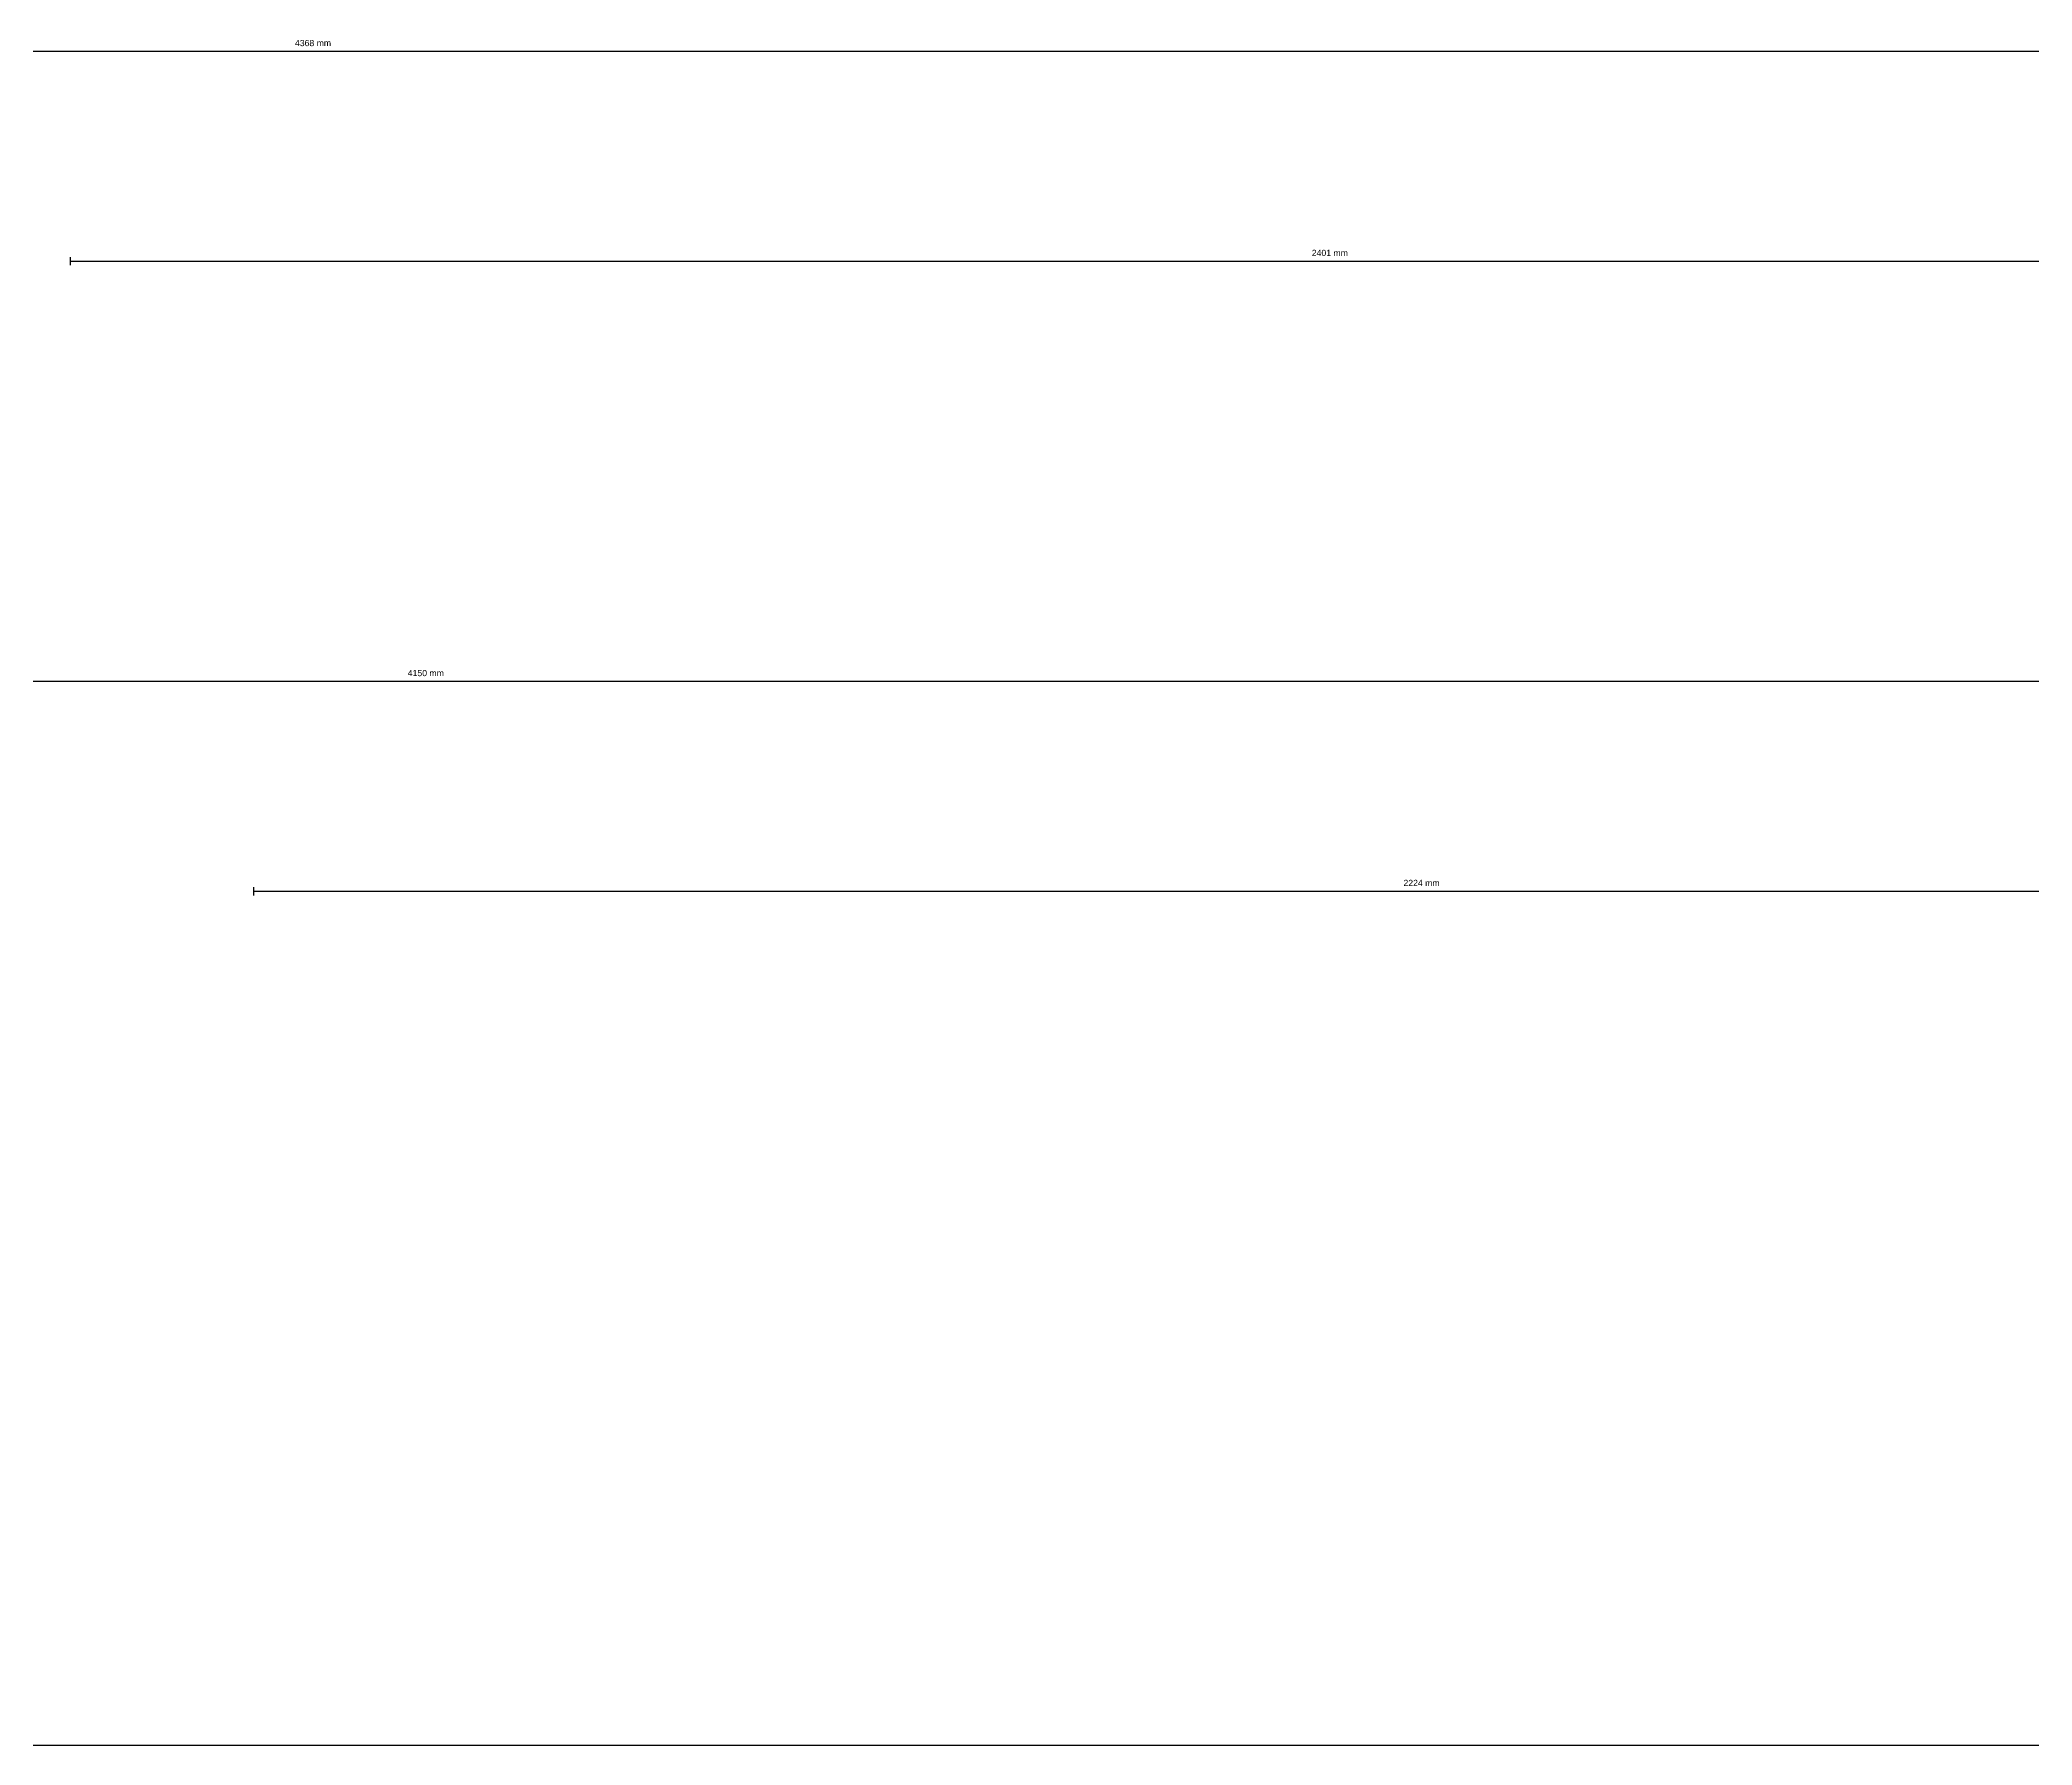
# Model space of a CAD drawing. Extents: x -4910 to 1921, y -1510 to 3815.
# Drawn here: x -2351 to -424, y 2048 to 3697 of the extents above; entities that cross this region are included whole.
import ezdxf

# ---------------------------------------------------------------- set-up
doc = ezdxf.new("R2010")
doc.units = 0
doc.layers.add('DIMS', color=7, linetype='CONTINUOUS')
doc.styles.add('ARIAL', font='arial.ttf')

msp = doc.modelspace()

# ---------------------------------------------------------------- linework, layer by layer
at = {"layer": 'DIMS'}
for p, q in [((-4288, 3686.4), (80, 3686.4)), ((-2321, 3479.4), (-2321, 3487.4)), ((-2321, 3483.4), (80, 3483.4)), ((-4069.8, 3077), (80, 3077)), ((-2143.7, 2870), (-2143.7, 2878)), ((-2143.7, 2874), (80, 2874)), ((-4909.9, 2048), (80, 2048))]:
    msp.add_line(p, q, dxfattribs=at)

# ---------------------------------------------------------------- texts
at = {"layer": 'DIMS', "style": 'ARIAL'}
for s, p in [('4368 mm', (-2104, 3691.4)), ('2401 mm', (-1120.5, 3488.4)), ('4150 mm', (-1994.9, 3082)), ('2224 mm', (-1031.8, 2879))]:
    msp.add_text(s, height=6, dxfattribs=at).set_placement(p)

doc.saveas('drawing.dxf')
